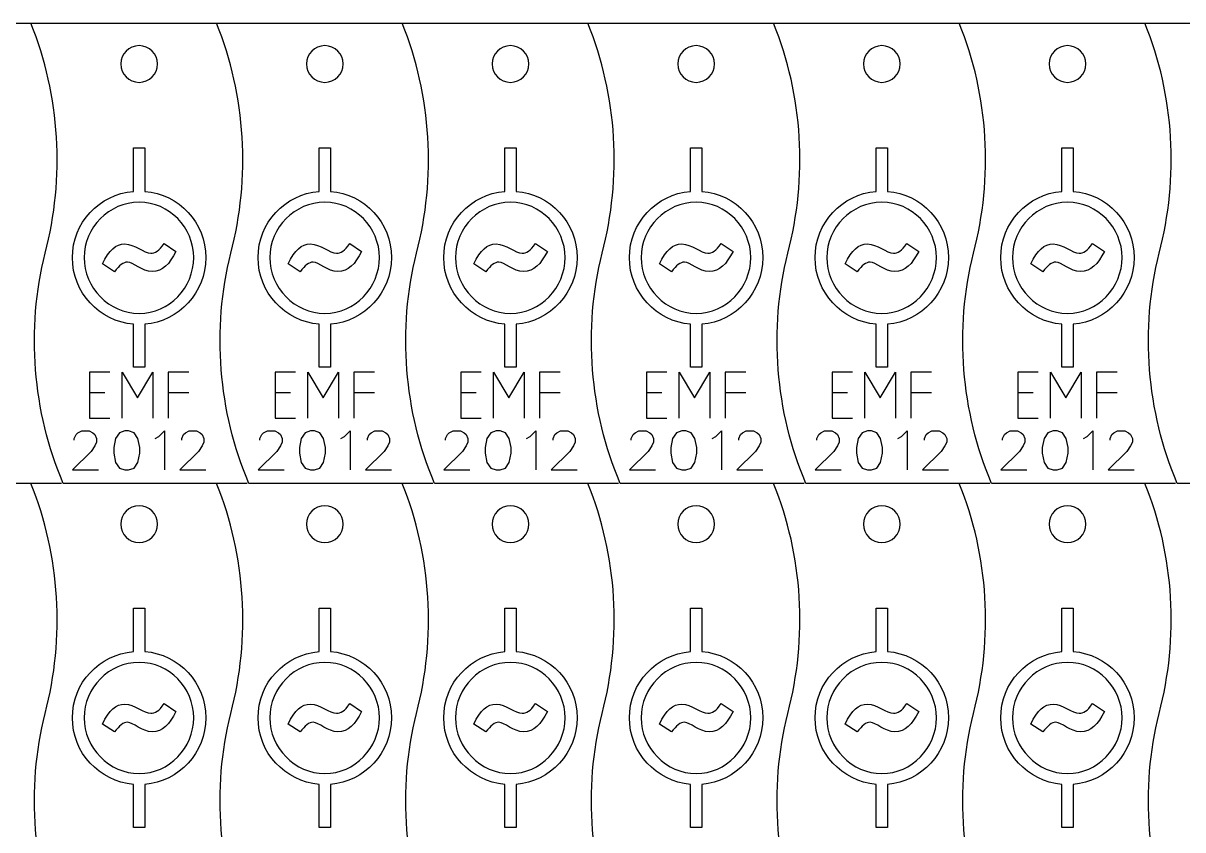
# Model space of a CAD drawing. Header units: millimetres. Extents: x 17 to 566, y -11 to 289.
# Drawn here: x 158 to 284, y 201 to 288.7 of the extents above; entities that cross this region are included whole.
import ezdxf

# ---------------------------------------------------------------- set-up
doc = ezdxf.new("R2010")
doc.units = ezdxf.units.MM
doc.layers.add('cut', color=7, linetype='CONTINUOUS')

msp = doc.modelspace()

# ---------------------------------------------------------------- linework, layer by layer
at = {"layer": 'cut', "color": 7}
for points in [[(17.677663, 288.660646), (562.077842, 288.660643)], [(172.605215, 284.226537), (172.605215, 284.226537), (172.605215, 284.226537)], [(192.774451, 284.226537), (192.774451, 284.226537), (192.774451, 284.226537)], [(212.943688, 284.226537), (212.943688, 284.226537), (212.943688, 284.226537)], [(233.112925, 284.226537), (233.112925, 284.226537), (233.112925, 284.226537)], [(253.282162, 284.226537), (253.282162, 284.226537), (253.282162, 284.226537)], [(273.451399, 284.226537), (273.451399, 284.226537), (273.451399, 284.226537)], [(162.192535, 238.660673), (142.192536, 238.660673)], [(182.361772, 238.660673), (162.361773, 238.660673)], [(202.531009, 238.660673), (182.53101, 238.660673)], [(222.700246, 238.660673), (202.700247, 238.660673)], [(242.869483, 238.660673), (222.869483, 238.660673)], [(263.03872, 238.660673), (243.03872, 238.660673)], [(283.207957, 238.660673), (263.207957, 238.660673)], [(303.377194, 238.660673), (283.377194, 238.660673)], [(172.605215, 234.226564), (172.605215, 234.226564), (172.605215, 234.226564)], [(192.774451, 234.226564), (192.774451, 234.226564), (192.774451, 234.226564)], [(212.943688, 234.226564), (212.943688, 234.226564), (212.943688, 234.226564)], [(233.112925, 234.226564), (233.112925, 234.226564), (233.112925, 234.226564)], [(253.282162, 234.226564), (253.282162, 234.226564), (253.282162, 234.226564)], [(273.451399, 234.226564), (273.451399, 234.226564), (273.451399, 234.226564)]]:
    msp.add_lwpolyline(points, dxfattribs=at)
at = {"layer": 'cut', "color": 5}
for points in [[(169.98385, 275.104248), (171.240244, 275.104248), (171.240244, 270.389091)], [(169.98385, 270.389091), (169.98385, 275.104248)], [(190.153087, 275.104248), (191.409481, 275.104248), (191.409481, 270.389091)], [(190.153087, 270.389091), (190.153087, 275.104248)], [(210.322324, 275.104248), (211.578718, 275.104248), (211.578718, 270.389091)], [(210.322324, 270.389091), (210.322324, 275.104248)], [(230.491561, 275.104248), (231.747955, 275.104248), (231.747955, 270.389091)], [(230.491561, 270.389091), (230.491561, 275.104248)], [(250.660797, 275.104248), (251.917192, 275.104248), (251.917192, 270.389091)], [(250.660797, 270.389091), (250.660797, 275.104248)], [(270.830034, 275.104248), (272.086428, 275.104248), (272.086428, 270.389091)], [(270.830034, 270.389091), (270.830034, 275.104248)], [(173.322491, 264.724383), (174.616917, 263.861348)], [(193.491728, 264.724383), (194.786154, 263.861348)], [(213.660965, 264.724383), (214.955391, 263.861348)], [(233.830201, 264.724383), (235.124628, 263.861348)], [(253.999438, 264.724383), (255.293865, 263.861348)], [(274.168675, 264.724383), (275.463102, 263.861348)], [(164.637627, 263.186128), (164.637627, 263.186128)], [(167.939096, 261.647963), (166.625922, 262.510773)], [(184.806864, 263.186128), (184.806864, 263.186128)], [(188.108333, 261.647963), (186.795159, 262.510773)], [(204.976101, 263.186128), (204.976101, 263.186128)], [(208.27757, 261.647963), (206.964396, 262.510773)], [(225.145338, 263.186128), (225.145338, 263.186128)], [(228.446807, 261.647963), (227.133633, 262.510773)], [(245.314574, 263.186128), (245.314574, 263.186128)], [(248.616044, 261.647963), (247.302869, 262.510773)], [(265.483811, 263.186128), (265.483811, 263.186128)], [(268.785281, 261.647963), (267.472106, 262.510773)], [(171.240244, 255.945319), (171.240244, 251.280451), (169.98385, 251.280451), (169.98385, 255.945319)], [(191.409481, 255.945319), (191.409481, 251.280451), (190.153087, 251.280451), (190.153087, 255.945319)], [(211.578718, 255.945319), (211.578718, 251.280451), (210.322324, 251.280451), (210.322324, 255.945319)], [(231.747955, 255.945319), (231.747955, 251.280451), (230.491561, 251.280451), (230.491561, 255.945319)], [(251.917192, 255.945319), (251.917192, 251.280451), (250.660797, 251.280451), (250.660797, 255.945319)], [(272.086428, 255.945319), (272.086428, 251.280451), (270.830034, 251.280451), (270.830034, 255.945319)], [(165.219648, 250.747954), (165.219648, 245.747953)], [(167.441869, 250.747954), (165.219648, 250.747954)], [(168.782224, 250.747954), (170.448887, 247.970176)], [(168.782224, 245.747953), (168.782224, 250.747954)], [(170.448887, 247.970176), (172.115553, 250.747954)], [(172.115553, 250.747954), (172.115553, 245.747953)], [(173.78222, 250.747954), (173.78222, 245.747953)], [(176.004443, 250.747954), (173.78222, 250.747954)], [(185.388885, 250.747954), (185.388885, 245.747953)], [(187.611106, 250.747954), (185.388885, 250.747954)], [(188.951461, 250.747954), (190.618124, 247.970176)], [(188.951461, 245.747953), (188.951461, 250.747954)], [(190.618124, 247.970176), (192.28479, 250.747954)], [(192.28479, 250.747954), (192.28479, 245.747953)], [(193.951456, 250.747954), (193.951456, 245.747953)], [(196.17368, 250.747954), (193.951456, 250.747954)], [(205.558122, 250.747954), (205.558122, 245.747953)], [(207.780342, 250.747954), (205.558122, 250.747954)], [(209.120698, 250.747954), (210.787361, 247.970176)], [(209.120698, 245.747953), (209.120698, 250.747954)], [(210.787361, 247.970176), (212.454027, 250.747954)], [(212.454027, 250.747954), (212.454027, 245.747953)], [(214.120693, 250.747954), (214.120693, 245.747953)], [(216.342917, 250.747954), (214.120693, 250.747954)], [(225.727359, 250.747954), (225.727359, 245.747953)], [(227.949579, 250.747954), (225.727359, 250.747954)], [(229.289935, 250.747954), (230.956598, 247.970176)], [(229.289935, 245.747953), (229.289935, 250.747954)], [(230.956598, 247.970176), (232.623264, 250.747954)], [(232.623264, 250.747954), (232.623264, 245.747953)], [(234.28993, 250.747954), (234.28993, 245.747953)], [(236.512154, 250.747954), (234.28993, 250.747954)], [(245.896596, 250.747954), (245.896596, 245.747953)], [(248.118816, 250.747954), (245.896596, 250.747954)], [(249.459171, 250.747954), (251.125835, 247.970176)], [(249.459171, 245.747953), (249.459171, 250.747954)], [(251.125835, 247.970176), (252.792501, 250.747954)], [(252.792501, 250.747954), (252.792501, 245.747953)], [(254.459167, 250.747954), (254.459167, 245.747953)], [(256.681391, 250.747954), (254.459167, 250.747954)], [(266.065833, 250.747954), (266.065833, 245.747953)], [(268.288053, 250.747954), (266.065833, 250.747954)], [(269.628408, 250.747954), (271.295072, 247.970176)], [(269.628408, 245.747953), (269.628408, 250.747954)], [(271.295072, 247.970176), (272.961738, 250.747954)], [(272.961738, 250.747954), (272.961738, 245.747953)], [(274.628404, 250.747954), (274.628404, 245.747953)], [(276.850627, 250.747954), (274.628404, 250.747954)], [(165.219648, 248.525731), (166.886311, 248.525731)], [(173.78222, 248.525731), (176.004443, 248.525731)], [(185.388885, 248.525731), (187.055548, 248.525731)], [(193.951456, 248.525731), (196.17368, 248.525731)], [(205.558122, 248.525731), (207.224785, 248.525731)], [(214.120693, 248.525731), (216.342917, 248.525731)], [(225.727359, 248.525731), (227.394022, 248.525731)], [(234.28993, 248.525731), (236.512154, 248.525731)], [(245.896596, 248.525731), (247.563259, 248.525731)], [(254.459167, 248.525731), (256.681391, 248.525731)], [(266.065833, 248.525731), (267.732496, 248.525731)], [(274.628404, 248.525731), (276.850627, 248.525731)], [(165.219648, 245.747953), (167.441869, 245.747953)], [(185.388885, 245.747953), (187.611106, 245.747953)], [(205.558122, 245.747953), (207.780342, 245.747953)], [(225.727359, 245.747953), (227.949579, 245.747953)], [(245.896596, 245.747953), (248.118816, 245.747953)], [(266.065833, 245.747953), (268.288053, 245.747953)], [(163.566591, 243.548936), (163.768611, 243.952977)], [(163.566591, 243.346916), (163.566591, 243.548936)], [(163.768611, 243.952977), (163.970631, 244.154997)], [(163.970631, 244.154997), (164.374672, 244.357018)], [(164.374672, 244.357018), (165.182753, 244.357018)], [(165.182753, 244.357018), (165.586794, 244.154997)], [(165.586794, 244.154997), (165.788814, 243.952977)], [(165.788814, 243.952977), (165.990834, 243.548936)], [(165.990834, 243.144896), (165.788814, 242.740855)], [(165.990834, 243.548936), (165.990834, 243.144896)], [(168.061541, 243.548936), (167.859521, 242.538835)], [(168.465582, 244.154997), (168.061541, 243.548936)], [(169.071643, 244.357018), (168.465582, 244.154997)], [(169.475683, 244.357018), (169.071643, 244.357018)], [(170.081742, 244.154997), (169.475683, 244.357018)], [(170.485782, 243.548936), (170.081742, 244.154997)], [(170.687802, 242.538835), (170.485782, 243.548936)], [(172.354469, 243.548936), (172.758509, 243.750957)], [(172.758509, 243.750957), (173.36457, 244.357018)], [(173.36457, 244.357018), (173.36457, 240.114569)], [(175.233257, 243.548936), (175.435277, 243.952977)], [(175.233257, 243.346916), (175.233257, 243.548936)], [(175.435277, 243.952977), (175.637297, 244.154997)], [(175.637297, 244.154997), (176.041338, 244.357018)], [(176.041338, 244.357018), (176.849419, 244.357018)], [(176.849419, 244.357018), (177.25346, 244.154997)], [(177.25346, 244.154997), (177.45548, 243.952977)], [(177.45548, 243.952977), (177.6575, 243.548936)], [(177.6575, 243.144896), (177.45548, 242.740855)], [(177.6575, 243.548936), (177.6575, 243.144896)], [(183.735828, 243.548936), (183.937848, 243.952977)], [(183.735828, 243.346916), (183.735828, 243.548936)], [(183.937848, 243.952977), (184.139868, 244.154997)], [(184.139868, 244.154997), (184.543909, 244.357018)], [(184.543909, 244.357018), (185.35199, 244.357018)], [(185.35199, 244.357018), (185.756031, 244.154997)], [(185.756031, 244.154997), (185.958051, 243.952977)], [(185.958051, 243.952977), (186.160071, 243.548936)], [(186.160071, 243.144896), (185.958051, 242.740855)], [(186.160071, 243.548936), (186.160071, 243.144896)], [(188.230778, 243.548936), (188.028758, 242.538835)], [(188.634819, 244.154997), (188.230778, 243.548936)], [(189.24088, 244.357018), (188.634819, 244.154997)], [(189.64492, 244.357018), (189.24088, 244.357018)], [(190.250978, 244.154997), (189.64492, 244.357018)], [(190.655019, 243.548936), (190.250978, 244.154997)], [(190.857039, 242.538835), (190.655019, 243.548936)], [(192.523705, 243.548936), (192.927746, 243.750957)], [(192.927746, 243.750957), (193.533807, 244.357018)], [(193.533807, 244.357018), (193.533807, 240.114569)], [(195.402494, 243.548936), (195.604514, 243.952977)], [(195.402494, 243.346916), (195.402494, 243.548936)], [(195.604514, 243.952977), (195.806534, 244.154997)], [(195.806534, 244.154997), (196.210575, 244.357018)], [(196.210575, 244.357018), (197.018656, 244.357018)], [(197.018656, 244.357018), (197.422697, 244.154997)], [(197.422697, 244.154997), (197.624717, 243.952977)], [(197.624717, 243.952977), (197.826737, 243.548936)], [(197.826737, 243.144896), (197.624717, 242.740855)], [(197.826737, 243.548936), (197.826737, 243.144896)], [(203.905064, 243.548936), (204.107085, 243.952977)], [(203.905064, 243.346916), (203.905064, 243.548936)], [(204.107085, 243.952977), (204.309105, 244.154997)], [(204.309105, 244.154997), (204.713146, 244.357018)], [(204.713146, 244.357018), (205.521227, 244.357018)], [(205.521227, 244.357018), (205.925268, 244.154997)], [(205.925268, 244.154997), (206.127288, 243.952977)], [(206.127288, 243.952977), (206.329308, 243.548936)], [(206.329308, 243.144896), (206.127288, 242.740855)], [(206.329308, 243.548936), (206.329308, 243.144896)], [(208.400015, 243.548936), (208.197995, 242.538835)], [(208.804056, 244.154997), (208.400015, 243.548936)], [(209.410117, 244.357018), (208.804056, 244.154997)], [(209.814157, 244.357018), (209.410117, 244.357018)], [(210.420215, 244.154997), (209.814157, 244.357018)], [(210.824256, 243.548936), (210.420215, 244.154997)], [(211.026276, 242.538835), (210.824256, 243.548936)], [(212.692942, 243.548936), (213.096983, 243.750957)], [(213.096983, 243.750957), (213.703044, 244.357018)], [(213.703044, 244.357018), (213.703044, 240.114569)], [(215.57173, 243.548936), (215.773751, 243.952977)], [(215.57173, 243.346916), (215.57173, 243.548936)], [(215.773751, 243.952977), (215.975771, 244.154997)], [(215.975771, 244.154997), (216.379812, 244.357018)], [(216.379812, 244.357018), (217.187893, 244.357018)], [(217.187893, 244.357018), (217.591934, 244.154997)], [(217.591934, 244.154997), (217.793954, 243.952977)], [(217.793954, 243.952977), (217.995974, 243.548936)], [(217.995974, 243.144896), (217.793954, 242.740855)], [(217.995974, 243.548936), (217.995974, 243.144896)], [(224.074301, 243.548936), (224.276322, 243.952977)], [(224.074301, 243.346916), (224.074301, 243.548936)], [(224.276322, 243.952977), (224.478342, 244.154997)], [(224.478342, 244.154997), (224.882383, 244.357018)], [(224.882383, 244.357018), (225.690464, 244.357018)], [(225.690464, 244.357018), (226.094504, 244.154997)], [(226.094504, 244.154997), (226.296525, 243.952977)], [(226.296525, 243.952977), (226.498545, 243.548936)], [(226.498545, 243.144896), (226.296525, 242.740855)], [(226.498545, 243.548936), (226.498545, 243.144896)], [(228.569252, 243.548936), (228.367232, 242.538835)], [(228.973293, 244.154997), (228.569252, 243.548936)], [(229.579353, 244.357018), (228.973293, 244.154997)], [(229.983394, 244.357018), (229.579353, 244.357018)], [(230.589452, 244.154997), (229.983394, 244.357018)], [(230.993493, 243.548936), (230.589452, 244.154997)], [(231.195513, 242.538835), (230.993493, 243.548936)], [(232.862179, 243.548936), (233.26622, 243.750957)], [(233.26622, 243.750957), (233.872281, 244.357018)], [(233.872281, 244.357018), (233.872281, 240.114569)], [(235.740967, 243.548936), (235.942988, 243.952977)], [(235.740967, 243.346916), (235.740967, 243.548936)], [(235.942988, 243.952977), (236.145008, 244.154997)], [(236.145008, 244.154997), (236.549049, 244.357018)], [(236.549049, 244.357018), (237.35713, 244.357018)], [(237.35713, 244.357018), (237.76117, 244.154997)], [(237.76117, 244.154997), (237.963191, 243.952977)], [(237.963191, 243.952977), (238.165211, 243.548936)], [(238.165211, 243.144896), (237.963191, 242.740855)], [(238.165211, 243.548936), (238.165211, 243.144896)], [(244.243538, 243.548936), (244.445559, 243.952977)], [(244.243538, 243.346916), (244.243538, 243.548936)], [(244.445559, 243.952977), (244.647579, 244.154997)], [(244.647579, 244.154997), (245.05162, 244.357018)], [(245.05162, 244.357018), (245.859701, 244.357018)], [(245.859701, 244.357018), (246.263741, 244.154997)], [(246.263741, 244.154997), (246.465762, 243.952977)], [(246.465762, 243.952977), (246.667782, 243.548936)], [(246.667782, 243.144896), (246.465762, 242.740855)], [(246.667782, 243.548936), (246.667782, 243.144896)], [(248.738489, 243.548936), (248.536468, 242.538835)], [(249.142529, 244.154997), (248.738489, 243.548936)], [(249.74859, 244.357018), (249.142529, 244.154997)], [(250.152631, 244.357018), (249.74859, 244.357018)], [(250.758689, 244.154997), (250.152631, 244.357018)], [(251.16273, 243.548936), (250.758689, 244.154997)], [(251.36475, 242.538835), (251.16273, 243.548936)], [(253.031416, 243.548936), (253.435457, 243.750957)], [(253.435457, 243.750957), (254.041518, 244.357018)], [(254.041518, 244.357018), (254.041518, 240.114569)], [(255.910204, 243.548936), (256.112224, 243.952977)], [(255.910204, 243.346916), (255.910204, 243.548936)], [(256.112224, 243.952977), (256.314245, 244.154997)], [(256.314245, 244.154997), (256.718285, 244.357018)], [(256.718285, 244.357018), (257.526367, 244.357018)], [(257.526367, 244.357018), (257.930407, 244.154997)], [(257.930407, 244.154997), (258.132428, 243.952977)], [(258.132428, 243.952977), (258.334448, 243.548936)], [(258.334448, 243.144896), (258.132428, 242.740855)], [(258.334448, 243.548936), (258.334448, 243.144896)], [(264.412775, 243.548936), (264.614795, 243.952977)], [(264.412775, 243.346916), (264.412775, 243.548936)], [(264.614795, 243.952977), (264.816816, 244.154997)], [(264.816816, 244.154997), (265.220856, 244.357018)], [(265.220856, 244.357018), (266.028938, 244.357018)], [(266.028938, 244.357018), (266.432978, 244.154997)], [(266.432978, 244.154997), (266.634999, 243.952977)], [(266.634999, 243.952977), (266.837019, 243.548936)], [(266.837019, 243.144896), (266.634999, 242.740855)], [(266.837019, 243.548936), (266.837019, 243.144896)], [(268.907726, 243.548936), (268.705705, 242.538835)], [(269.311766, 244.154997), (268.907726, 243.548936)], [(269.917827, 244.357018), (269.311766, 244.154997)], [(270.321868, 244.357018), (269.917827, 244.357018)], [(270.927926, 244.154997), (270.321868, 244.357018)], [(271.331967, 243.548936), (270.927926, 244.154997)], [(271.533987, 242.538835), (271.331967, 243.548936)], [(273.200653, 243.548936), (273.604694, 243.750957)], [(273.604694, 243.750957), (274.210755, 244.357018)], [(274.210755, 244.357018), (274.210755, 240.114569)], [(276.079441, 243.548936), (276.281461, 243.952977)], [(276.079441, 243.346916), (276.079441, 243.548936)], [(276.281461, 243.952977), (276.483482, 244.154997)], [(276.483482, 244.154997), (276.887522, 244.357018)], [(276.887522, 244.357018), (277.695604, 244.357018)], [(277.695604, 244.357018), (278.099644, 244.154997)], [(278.099644, 244.154997), (278.301664, 243.952977)], [(278.301664, 243.952977), (278.503685, 243.548936)], [(278.503685, 243.144896), (278.301664, 242.740855)], [(278.503685, 243.548936), (278.503685, 243.144896)], [(165.384774, 242.134794), (163.36457, 240.114569)], [(165.788814, 242.740855), (165.384774, 242.134794)], [(167.859521, 242.538835), (167.859521, 241.932774)], [(167.859521, 241.932774), (168.061541, 240.922655)], [(170.485782, 240.922655), (170.687802, 241.932774)], [(170.687802, 241.932774), (170.687802, 242.538835)], [(177.051439, 242.134794), (175.031239, 240.114569)], [(177.45548, 242.740855), (177.051439, 242.134794)], [(185.55401, 242.134794), (183.533807, 240.114569)], [(185.958051, 242.740855), (185.55401, 242.134794)], [(188.028758, 242.538835), (188.028758, 241.932774)], [(188.028758, 241.932774), (188.230778, 240.922655)], [(190.655019, 240.922655), (190.857039, 241.932774)], [(190.857039, 241.932774), (190.857039, 242.538835)], [(197.220676, 242.134794), (195.200476, 240.114569)], [(197.624717, 242.740855), (197.220676, 242.134794)], [(205.723247, 242.134794), (203.703044, 240.114569)], [(206.127288, 242.740855), (205.723247, 242.134794)], [(208.197995, 242.538835), (208.197995, 241.932774)], [(208.197995, 241.932774), (208.400015, 240.922655)], [(210.824256, 240.922655), (211.026276, 241.932774)], [(211.026276, 241.932774), (211.026276, 242.538835)], [(217.389913, 242.134794), (215.369713, 240.114569)], [(217.793954, 242.740855), (217.389913, 242.134794)], [(225.892484, 242.134794), (223.872281, 240.114569)], [(226.296525, 242.740855), (225.892484, 242.134794)], [(228.367232, 242.538835), (228.367232, 241.932774)], [(228.367232, 241.932774), (228.569252, 240.922655)], [(230.993493, 240.922655), (231.195513, 241.932774)], [(231.195513, 241.932774), (231.195513, 242.538835)], [(237.55915, 242.134794), (235.53895, 240.114569)], [(237.963191, 242.740855), (237.55915, 242.134794)], [(246.061721, 242.134794), (244.041518, 240.114569)], [(246.465762, 242.740855), (246.061721, 242.134794)], [(248.536468, 242.538835), (248.536468, 241.932774)], [(248.536468, 241.932774), (248.738489, 240.922655)], [(251.16273, 240.922655), (251.36475, 241.932774)], [(251.36475, 241.932774), (251.36475, 242.538835)], [(257.728387, 242.134794), (255.708187, 240.114569)], [(258.132428, 242.740855), (257.728387, 242.134794)], [(266.230958, 242.134794), (264.210755, 240.114569)], [(266.634999, 242.740855), (266.230958, 242.134794)], [(268.705705, 242.538835), (268.705705, 241.932774)], [(268.705705, 241.932774), (268.907726, 240.922655)], [(271.331967, 240.922655), (271.533987, 241.932774)], [(271.533987, 241.932774), (271.533987, 242.538835)], [(277.897624, 242.134794), (275.877424, 240.114569)], [(278.301664, 242.740855), (277.897624, 242.134794)], [(168.061541, 240.922655), (168.465582, 240.316611)], [(170.081742, 240.316611), (170.485782, 240.922655)], [(188.230778, 240.922655), (188.634819, 240.316611)], [(190.250978, 240.316611), (190.655019, 240.922655)], [(208.400015, 240.922655), (208.804056, 240.316611)], [(210.420215, 240.316611), (210.824256, 240.922655)], [(228.569252, 240.922655), (228.973293, 240.316611)], [(230.589452, 240.316611), (230.993493, 240.922655)], [(248.738489, 240.922655), (249.142529, 240.316611)], [(250.758689, 240.316611), (251.16273, 240.922655)], [(268.907726, 240.922655), (269.311766, 240.316611)], [(270.927926, 240.316611), (271.331967, 240.922655)], [(163.36457, 240.114569), (166.192855, 240.114569)], [(168.465582, 240.316611), (169.071643, 240.114569)], [(169.071643, 240.114569), (169.475683, 240.114569)], [(169.475683, 240.114569), (170.081742, 240.316611)], [(175.031239, 240.114569), (177.859521, 240.114569)], [(183.533807, 240.114569), (186.362092, 240.114569)], [(188.634819, 240.316611), (189.24088, 240.114569)], [(189.24088, 240.114569), (189.64492, 240.114569)], [(189.64492, 240.114569), (190.250978, 240.316611)], [(195.200476, 240.114569), (198.028758, 240.114569)], [(203.703044, 240.114569), (206.531329, 240.114569)], [(208.804056, 240.316611), (209.410117, 240.114569)], [(209.410117, 240.114569), (209.814157, 240.114569)], [(209.814157, 240.114569), (210.420215, 240.316611)], [(215.369713, 240.114569), (218.197994, 240.114569)], [(223.872281, 240.114569), (226.700565, 240.114569)], [(228.973293, 240.316611), (229.579353, 240.114569)], [(229.579353, 240.114569), (229.983394, 240.114569)], [(229.983394, 240.114569), (230.589452, 240.316611)], [(235.53895, 240.114569), (238.367231, 240.114569)], [(244.041518, 240.114569), (246.869802, 240.114569)], [(249.142529, 240.316611), (249.74859, 240.114569)], [(249.74859, 240.114569), (250.152631, 240.114569)], [(250.152631, 240.114569), (250.758689, 240.316611)], [(255.708187, 240.114569), (258.536468, 240.114569)], [(264.210755, 240.114569), (267.039039, 240.114569)], [(269.311766, 240.316611), (269.917827, 240.114569)], [(269.917827, 240.114569), (270.321868, 240.114569)], [(270.321868, 240.114569), (270.927926, 240.316611)], [(275.877424, 240.114569), (278.705705, 240.114569)], [(169.98385, 225.104275), (171.240244, 225.104275), (171.240244, 220.389118)], [(169.98385, 220.389118), (169.98385, 225.104275)], [(190.153087, 225.104275), (191.409481, 225.104275), (191.409481, 220.389118)], [(190.153087, 220.389118), (190.153087, 225.104275)], [(210.322324, 225.104275), (211.578718, 225.104275), (211.578718, 220.389118)], [(210.322324, 220.389118), (210.322324, 225.104275)], [(230.491561, 225.104275), (231.747955, 225.104275), (231.747955, 220.389118)], [(230.491561, 220.389118), (230.491561, 225.104275)], [(250.660797, 225.104275), (251.917192, 225.104275), (251.917192, 220.389118)], [(250.660797, 220.389118), (250.660797, 225.104275)], [(270.830034, 225.104275), (272.086428, 225.104275), (272.086428, 220.389118)], [(270.830034, 220.389118), (270.830034, 225.104275)], [(173.322491, 214.72441), (174.616917, 213.861374)], [(193.491728, 214.72441), (194.786154, 213.861374)], [(213.660965, 214.72441), (214.955391, 213.861374)], [(233.830201, 214.72441), (235.124628, 213.861374)], [(253.999438, 214.72441), (255.293865, 213.861374)], [(274.168675, 214.72441), (275.463102, 213.861374)], [(164.637627, 213.186155), (164.637627, 213.186155)], [(184.806864, 213.186155), (184.806864, 213.186155)], [(204.976101, 213.186155), (204.976101, 213.186155)], [(225.145338, 213.186155), (225.145338, 213.186155)], [(245.314574, 213.186155), (245.314574, 213.186155)], [(265.483811, 213.186155), (265.483811, 213.186155)], [(167.939096, 211.64799), (166.625922, 212.5108)], [(188.108333, 211.64799), (186.795159, 212.5108)], [(208.27757, 211.64799), (206.964396, 212.5108)], [(228.446807, 211.64799), (227.133633, 212.5108)], [(248.616044, 211.64799), (247.302869, 212.5108)], [(268.785281, 211.64799), (267.472106, 212.5108)], [(171.240244, 205.945346), (171.240244, 201.280478), (169.98385, 201.280478), (169.98385, 205.945346)], [(191.409481, 205.945346), (191.409481, 201.280478), (190.153087, 201.280478), (190.153087, 205.945346)], [(211.578718, 205.945346), (211.578718, 201.280478), (210.322324, 201.280478), (210.322324, 205.945346)], [(231.747955, 205.945346), (231.747955, 201.280478), (230.491561, 201.280478), (230.491561, 205.945346)], [(251.917192, 205.945346), (251.917192, 201.280478), (250.660797, 201.280478), (250.660797, 205.945346)], [(272.086428, 205.945346), (272.086428, 201.280478), (270.830034, 201.280478), (270.830034, 205.945346)]]:
    msp.add_lwpolyline(points, dxfattribs=at)
at = {"layer": 'cut', "color": 7}
for points in [[(160.390242, 263.660648), (162.57971, 271.868342), (162.035363, 280.780812), (158.862322, 288.660646)], [(180.559479, 263.660648), (182.748947, 271.868342), (182.2046, 280.780812), (179.031559, 288.660646)], [(200.728715, 263.660648), (202.918184, 271.868342), (202.373837, 280.780812), (199.200795, 288.660646)], [(220.897952, 263.660648), (223.087421, 271.868342), (222.543074, 280.780812), (219.370032, 288.660646)], [(241.067189, 263.660648), (243.256658, 271.868342), (242.712311, 280.780812), (239.539269, 288.660646)], [(261.236426, 263.660648), (263.425895, 271.868342), (262.881547, 280.780812), (259.708506, 288.660646)], [(281.405663, 263.660648), (283.595132, 271.868342), (283.050784, 280.780812), (279.877743, 288.660646)], [(170.612046, 286.219706), (169.511249, 286.219706), (168.618876, 285.327331), (168.618876, 284.226537)], [(172.605215, 284.226537), (172.605215, 285.327331), (171.712842, 286.219706), (170.612046, 286.219706)], [(190.781282, 286.219706), (189.680486, 286.219706), (188.788113, 285.327331), (188.788113, 284.226537)], [(192.774451, 284.226537), (192.774451, 285.327331), (191.882079, 286.219706), (190.781282, 286.219706)], [(210.950519, 286.219706), (209.849723, 286.219706), (208.95735, 285.327331), (208.95735, 284.226537)], [(212.943688, 284.226537), (212.943688, 285.327331), (212.051316, 286.219706), (210.950519, 286.219706)], [(231.119756, 286.219706), (230.01896, 286.219706), (229.126587, 285.327331), (229.126587, 284.226537)], [(233.112925, 284.226537), (233.112925, 285.327331), (232.220553, 286.219706), (231.119756, 286.219706)], [(251.288993, 286.219706), (250.188197, 286.219706), (249.295824, 285.327331), (249.295824, 284.226537)], [(253.282162, 284.226537), (253.282162, 285.327331), (252.38979, 286.219706), (251.288993, 286.219706)], [(271.45823, 286.219706), (270.357433, 286.219706), (269.465061, 285.327331), (269.465061, 284.226537)], [(273.451399, 284.226537), (273.451399, 285.327331), (272.559026, 286.219706), (271.45823, 286.219706)], [(168.618876, 284.226537), (168.618876, 283.125735), (169.511249, 282.233368), (170.612046, 282.233368)], [(170.612046, 282.233368), (171.712842, 282.233368), (172.605215, 283.125735), (172.605215, 284.226537)], [(188.788113, 284.226537), (188.788113, 283.125735), (189.680486, 282.233368), (190.781282, 282.233368)], [(190.781282, 282.233368), (191.882079, 282.233368), (192.774451, 283.125735), (192.774451, 284.226537)], [(208.95735, 284.226537), (208.95735, 283.125735), (209.849723, 282.233368), (210.950519, 282.233368)], [(210.950519, 282.233368), (212.051316, 282.233368), (212.943688, 283.125735), (212.943688, 284.226537)], [(229.126587, 284.226537), (229.126587, 283.125735), (230.01896, 282.233368), (231.119756, 282.233368)], [(231.119756, 282.233368), (232.220553, 282.233368), (233.112925, 283.125735), (233.112925, 284.226537)], [(249.295824, 284.226537), (249.295824, 283.125735), (250.188197, 282.233368), (251.288993, 282.233368)], [(251.288993, 282.233368), (252.38979, 282.233368), (253.282162, 283.125735), (253.282162, 284.226537)], [(269.465061, 284.226537), (269.465061, 283.125735), (270.357433, 282.233368), (271.45823, 282.233368)], [(271.45823, 282.233368), (272.559026, 282.233368), (273.451399, 283.125735), (273.451399, 284.226537)], [(162.361773, 238.660673), (159.046178, 246.492946), (158.343329, 255.405428), (160.390242, 263.660648)], [(182.53101, 238.660673), (179.215415, 246.492946), (178.512566, 255.405428), (180.559479, 263.660648)], [(202.700247, 238.660673), (199.384652, 246.492946), (198.681803, 255.405428), (200.728715, 263.660648)], [(222.869483, 238.660673), (219.553889, 246.492946), (218.85104, 255.405428), (220.897952, 263.660648)], [(243.03872, 238.660673), (239.723126, 246.492946), (239.020277, 255.405428), (241.067189, 263.660648)], [(263.207957, 238.660673), (259.892363, 246.492946), (259.189514, 255.405428), (261.236426, 263.660648)], [(283.377194, 238.660673), (280.061599, 246.492946), (279.35875, 255.405428), (281.405663, 263.660648)], [(160.390242, 213.660675), (162.57971, 221.868369), (162.035363, 230.780839), (158.862322, 238.660673)], [(180.559479, 213.660675), (182.748947, 221.868369), (182.2046, 230.780839), (179.031559, 238.660673)], [(200.728715, 213.660675), (202.918184, 221.868369), (202.373837, 230.780839), (199.200795, 238.660673)], [(220.897952, 213.660675), (223.087421, 221.868369), (222.543074, 230.780839), (219.370032, 238.660673)], [(241.067189, 213.660675), (243.256658, 221.868369), (242.712311, 230.780839), (239.539269, 238.660673)], [(261.236426, 213.660675), (263.425895, 221.868369), (262.881547, 230.780839), (259.708506, 238.660673)], [(281.405663, 213.660675), (283.595132, 221.868369), (283.050784, 230.780839), (279.877743, 238.660673)], [(170.612046, 236.219733), (169.511249, 236.219733), (168.618876, 235.327357), (168.618876, 234.226564)], [(172.605215, 234.226564), (172.605215, 235.327357), (171.712842, 236.219733), (170.612046, 236.219733)], [(190.781282, 236.219733), (189.680486, 236.219733), (188.788113, 235.327357), (188.788113, 234.226564)], [(192.774451, 234.226564), (192.774451, 235.327357), (191.882079, 236.219733), (190.781282, 236.219733)], [(210.950519, 236.219733), (209.849723, 236.219733), (208.95735, 235.327357), (208.95735, 234.226564)], [(212.943688, 234.226564), (212.943688, 235.327357), (212.051316, 236.219733), (210.950519, 236.219733)], [(231.119756, 236.219733), (230.01896, 236.219733), (229.126587, 235.327357), (229.126587, 234.226564)], [(233.112925, 234.226564), (233.112925, 235.327357), (232.220553, 236.219733), (231.119756, 236.219733)], [(251.288993, 236.219733), (250.188197, 236.219733), (249.295824, 235.327357), (249.295824, 234.226564)], [(253.282162, 234.226564), (253.282162, 235.327357), (252.38979, 236.219733), (251.288993, 236.219733)], [(271.45823, 236.219733), (270.357433, 236.219733), (269.465061, 235.327357), (269.465061, 234.226564)], [(273.451399, 234.226564), (273.451399, 235.327357), (272.559026, 236.219733), (271.45823, 236.219733)], [(168.618876, 234.226564), (168.618876, 233.125761), (169.511249, 232.233395), (170.612046, 232.233395)], [(170.612046, 232.233395), (171.712842, 232.233395), (172.605215, 233.125761), (172.605215, 234.226564)], [(188.788113, 234.226564), (188.788113, 233.125761), (189.680486, 232.233395), (190.781282, 232.233395)], [(190.781282, 232.233395), (191.882079, 232.233395), (192.774451, 233.125761), (192.774451, 234.226564)], [(208.95735, 234.226564), (208.95735, 233.125761), (209.849723, 232.233395), (210.950519, 232.233395)], [(210.950519, 232.233395), (212.051316, 232.233395), (212.943688, 233.125761), (212.943688, 234.226564)], [(229.126587, 234.226564), (229.126587, 233.125761), (230.01896, 232.233395), (231.119756, 232.233395)], [(231.119756, 232.233395), (232.220553, 232.233395), (233.112925, 233.125761), (233.112925, 234.226564)], [(249.295824, 234.226564), (249.295824, 233.125761), (250.188197, 232.233395), (251.288993, 232.233395)], [(251.288993, 232.233395), (252.38979, 232.233395), (253.282162, 233.125761), (253.282162, 234.226564)], [(269.465061, 234.226564), (269.465061, 233.125761), (270.357433, 232.233395), (271.45823, 232.233395)], [(271.45823, 232.233395), (272.559026, 232.233395), (273.451399, 233.125761), (273.451399, 234.226564)], [(162.361773, 188.660699), (159.046178, 196.492973), (158.343329, 205.405454), (160.390242, 213.660675)], [(182.53101, 188.660699), (179.215415, 196.492973), (178.512566, 205.405454), (180.559479, 213.660675)], [(202.700247, 188.660699), (199.384652, 196.492973), (198.681803, 205.405454), (200.728715, 213.660675)], [(222.869483, 188.660699), (219.553889, 196.492973), (218.85104, 205.405454), (220.897952, 213.660675)], [(243.03872, 188.660699), (239.723126, 196.492973), (239.020277, 205.405454), (241.067189, 213.660675)], [(263.207957, 188.660699), (259.892363, 196.492973), (259.189514, 205.405454), (261.236426, 213.660675)], [(283.377194, 188.660699), (280.061599, 196.492973), (279.35875, 205.405454), (281.405663, 213.660675)]]:
    msp.add_open_spline(points, degree=3, dxfattribs=at)
at = {"layer": 'cut', "color": 5}
for points in [[(163.361946, 263.186128), (163.361946, 266.975246), (166.269506, 270.070378), (169.98385, 270.389091)], [(171.240244, 270.389091), (174.917199, 270.089004), (177.862145, 266.993986), (177.862145, 263.186128)], [(183.531183, 263.186128), (183.531183, 266.975246), (186.438743, 270.070378), (190.153087, 270.389091)], [(191.409481, 270.389091), (195.086436, 270.089004), (198.031382, 266.993986), (198.031382, 263.186128)], [(203.70042, 263.186128), (203.70042, 266.975246), (206.60798, 270.070378), (210.322324, 270.389091)], [(211.578718, 270.389091), (215.255673, 270.089004), (218.200619, 266.993986), (218.200619, 263.186128)], [(223.869656, 263.186128), (223.869656, 266.975246), (226.777217, 270.070378), (230.491561, 270.389091)], [(231.747955, 270.389091), (235.424909, 270.089004), (238.369856, 266.993986), (238.369856, 263.186128)], [(244.038893, 263.186128), (244.038893, 266.975246), (246.946454, 270.070378), (250.660797, 270.389091)], [(251.917192, 270.389091), (255.594146, 270.089004), (258.539093, 266.993986), (258.539093, 263.186128)], [(264.20813, 263.186128), (264.20813, 266.975246), (267.115691, 270.070378), (270.830034, 270.389091)], [(272.086428, 270.389091), (275.763383, 270.089004), (278.70833, 266.993986), (278.70833, 263.186128)], [(170.621582, 269.207452), (167.338858, 269.207452), (164.637627, 266.449887), (164.637627, 263.186128)], [(176.54929, 263.186128), (176.54929, 266.449887), (173.866593, 269.207452), (170.621582, 269.207452)], [(190.790819, 269.207452), (187.508094, 269.207452), (184.806864, 266.449887), (184.806864, 263.186128)], [(196.718527, 263.186128), (196.718527, 266.449887), (194.03583, 269.207452), (190.790819, 269.207452)], [(210.960056, 269.207452), (207.677331, 269.207452), (204.976101, 266.449887), (204.976101, 263.186128)], [(216.887764, 263.186128), (216.887764, 266.449887), (214.205066, 269.207452), (210.960056, 269.207452)], [(231.129292, 269.207452), (227.846568, 269.207452), (225.145338, 266.449887), (225.145338, 263.186128)], [(237.057001, 263.186128), (237.057001, 266.449887), (234.374303, 269.207452), (231.129292, 269.207452)], [(251.298529, 269.207452), (248.015805, 269.207452), (245.314574, 266.449887), (245.314574, 263.186128)], [(257.226237, 263.186128), (257.226237, 266.449887), (254.54354, 269.207452), (251.298529, 269.207452)], [(271.467766, 269.207452), (268.185042, 269.207452), (265.483811, 266.449887), (265.483811, 263.186128)], [(277.395474, 263.186128), (277.395474, 266.449887), (274.712777, 269.207452), (271.467766, 269.207452)], [(166.625922, 262.510773), (167.320112, 264.011433), (168.10793, 264.667908), (169.064689, 264.667908)], [(169.064689, 264.667908), (170.096225, 264.667908), (171.127866, 263.673752), (171.878298, 263.673752)], [(171.878298, 263.673752), (172.328343, 263.673752), (172.759963, 263.898852), (173.322491, 264.724383)], [(186.795159, 262.510773), (187.489349, 264.011433), (188.277167, 264.667908), (189.233926, 264.667908)], [(189.233926, 264.667908), (190.265462, 264.667908), (191.297103, 263.673752), (192.047535, 263.673752)], [(192.047535, 263.673752), (192.49758, 263.673752), (192.9292, 263.898852), (193.491728, 264.724383)], [(206.964396, 262.510773), (207.658586, 264.011433), (208.446404, 264.667908), (209.403163, 264.667908)], [(209.403163, 264.667908), (210.434699, 264.667908), (211.46634, 263.673752), (212.216771, 263.673752)], [(212.216771, 263.673752), (212.666817, 263.673752), (213.098436, 263.898852), (213.660965, 264.724383)], [(227.133633, 262.510773), (227.827823, 264.011433), (228.615641, 264.667908), (229.572399, 264.667908)], [(229.572399, 264.667908), (230.603936, 264.667908), (231.635577, 263.673752), (232.386008, 263.673752)], [(232.386008, 263.673752), (232.836054, 263.673752), (233.267673, 263.898852), (233.830201, 264.724383)], [(247.302869, 262.510773), (247.99706, 264.011433), (248.784878, 264.667908), (249.741636, 264.667908)], [(249.741636, 264.667908), (250.773173, 264.667908), (251.804813, 263.673752), (252.555245, 263.673752)], [(252.555245, 263.673752), (253.005291, 263.673752), (253.43691, 263.898852), (253.999438, 264.724383)], [(267.472106, 262.510773), (268.166297, 264.011433), (268.954115, 264.667908), (269.910873, 264.667908)], [(269.910873, 264.667908), (270.94241, 264.667908), (271.97405, 263.673752), (272.724482, 263.673752)], [(272.724482, 263.673752), (273.174528, 263.673752), (273.606147, 263.898852), (274.168675, 264.724383)], [(174.616917, 263.861348), (173.903981, 262.492034), (173.17262, 261.666731), (172.028386, 261.666731)], [(194.786154, 263.861348), (194.073218, 262.492034), (193.341856, 261.666731), (192.197623, 261.666731)], [(214.955391, 263.861348), (214.242455, 262.492034), (213.511093, 261.666731), (212.36686, 261.666731)], [(235.124628, 263.861348), (234.411692, 262.492034), (233.68033, 261.666731), (232.536097, 261.666731)], [(255.293865, 263.861348), (254.580929, 262.492034), (253.849567, 261.666731), (252.705334, 261.666731)], [(275.463102, 263.861348), (274.750166, 262.492034), (274.018804, 261.666731), (272.874571, 261.666731)], [(169.98385, 255.945319), (166.269506, 256.264261), (163.361946, 259.415642), (163.361946, 263.186128)], [(164.637627, 263.186128), (164.637627, 259.922149), (167.338858, 257.127294), (170.621582, 257.127294)], [(169.345901, 262.698592), (168.895748, 262.698592), (168.464346, 262.341832), (167.939096, 261.647963)], [(172.028386, 261.666731), (170.921539, 261.666731), (169.965102, 262.698592), (169.345901, 262.698592)], [(170.621582, 257.127294), (173.866593, 257.127294), (176.54929, 259.922149), (176.54929, 263.186128)], [(177.862145, 263.186128), (177.862145, 259.415642), (174.917199, 256.245519), (171.240244, 255.945319)], [(190.153087, 255.945319), (186.438743, 256.264261), (183.531183, 259.415642), (183.531183, 263.186128)], [(184.806864, 263.186128), (184.806864, 259.922149), (187.508094, 257.127294), (190.790819, 257.127294)], [(189.515138, 262.698592), (189.064985, 262.698592), (188.633583, 262.341832), (188.108333, 261.647963)], [(192.197623, 261.666731), (191.090776, 261.666731), (190.134339, 262.698592), (189.515138, 262.698592)], [(190.790819, 257.127294), (194.03583, 257.127294), (196.718527, 259.922149), (196.718527, 263.186128)], [(198.031382, 263.186128), (198.031382, 259.415642), (195.086436, 256.245519), (191.409481, 255.945319)], [(210.322324, 255.945319), (206.60798, 256.264261), (203.70042, 259.415642), (203.70042, 263.186128)], [(204.976101, 263.186128), (204.976101, 259.922149), (207.677331, 257.127294), (210.960056, 257.127294)], [(209.684374, 262.698592), (209.234222, 262.698592), (208.802819, 262.341832), (208.27757, 261.647963)], [(212.36686, 261.666731), (211.260013, 261.666731), (210.303576, 262.698592), (209.684374, 262.698592)], [(210.960056, 257.127294), (214.205066, 257.127294), (216.887764, 259.922149), (216.887764, 263.186128)], [(218.200619, 263.186128), (218.200619, 259.415642), (215.255673, 256.245519), (211.578718, 255.945319)], [(230.491561, 255.945319), (226.777217, 256.264261), (223.869656, 259.415642), (223.869656, 263.186128)], [(225.145338, 263.186128), (225.145338, 259.922149), (227.846568, 257.127294), (231.129292, 257.127294)], [(229.853611, 262.698592), (229.403458, 262.698592), (228.972056, 262.341832), (228.446807, 261.647963)], [(232.536097, 261.666731), (231.42925, 261.666731), (230.472813, 262.698592), (229.853611, 262.698592)], [(231.129292, 257.127294), (234.374303, 257.127294), (237.057001, 259.922149), (237.057001, 263.186128)], [(238.369856, 263.186128), (238.369856, 259.415642), (235.424909, 256.245519), (231.747955, 255.945319)], [(250.660797, 255.945319), (246.946454, 256.264261), (244.038893, 259.415642), (244.038893, 263.186128)], [(245.314574, 263.186128), (245.314574, 259.922149), (248.015805, 257.127294), (251.298529, 257.127294)], [(250.022848, 262.698592), (249.572695, 262.698592), (249.141293, 262.341832), (248.616044, 261.647963)], [(252.705334, 261.666731), (251.598486, 261.666731), (250.642049, 262.698592), (250.022848, 262.698592)], [(251.298529, 257.127294), (254.54354, 257.127294), (257.226237, 259.922149), (257.226237, 263.186128)], [(258.539093, 263.186128), (258.539093, 259.415642), (255.594146, 256.245519), (251.917192, 255.945319)], [(270.830034, 255.945319), (267.115691, 256.264261), (264.20813, 259.415642), (264.20813, 263.186128)], [(265.483811, 263.186128), (265.483811, 259.922149), (268.185042, 257.127294), (271.467766, 257.127294)], [(270.192085, 262.698592), (269.741932, 262.698592), (269.31053, 262.341832), (268.785281, 261.647963)], [(272.874571, 261.666731), (271.767723, 261.666731), (270.811286, 262.698592), (270.192085, 262.698592)], [(271.467766, 257.127294), (274.712777, 257.127294), (277.395474, 259.922149), (277.395474, 263.186128)], [(278.70833, 263.186128), (278.70833, 259.415642), (275.763383, 256.245519), (272.086428, 255.945319)], [(163.361946, 213.186155), (163.361946, 216.975273), (166.269506, 220.070404), (169.98385, 220.389118)], [(170.621582, 219.207479), (167.338858, 219.207479), (164.637627, 216.449914), (164.637627, 213.186155)], [(176.54929, 213.186155), (176.54929, 216.449914), (173.866593, 219.207479), (170.621582, 219.207479)], [(171.240244, 220.389118), (174.917199, 220.089031), (177.862145, 216.994013), (177.862145, 213.186155)], [(183.531183, 213.186155), (183.531183, 216.975273), (186.438743, 220.070404), (190.153087, 220.389118)], [(190.790819, 219.207479), (187.508094, 219.207479), (184.806864, 216.449914), (184.806864, 213.186155)], [(196.718527, 213.186155), (196.718527, 216.449914), (194.03583, 219.207479), (190.790819, 219.207479)], [(191.409481, 220.389118), (195.086436, 220.089031), (198.031382, 216.994013), (198.031382, 213.186155)], [(203.70042, 213.186155), (203.70042, 216.975273), (206.60798, 220.070404), (210.322324, 220.389118)], [(210.960056, 219.207479), (207.677331, 219.207479), (204.976101, 216.449914), (204.976101, 213.186155)], [(216.887764, 213.186155), (216.887764, 216.449914), (214.205066, 219.207479), (210.960056, 219.207479)], [(211.578718, 220.389118), (215.255673, 220.089031), (218.200619, 216.994013), (218.200619, 213.186155)], [(223.869656, 213.186155), (223.869656, 216.975273), (226.777217, 220.070404), (230.491561, 220.389118)], [(231.129292, 219.207479), (227.846568, 219.207479), (225.145338, 216.449914), (225.145338, 213.186155)], [(237.057001, 213.186155), (237.057001, 216.449914), (234.374303, 219.207479), (231.129292, 219.207479)], [(231.747955, 220.389118), (235.424909, 220.089031), (238.369856, 216.994013), (238.369856, 213.186155)], [(244.038893, 213.186155), (244.038893, 216.975273), (246.946454, 220.070404), (250.660797, 220.389118)], [(251.298529, 219.207479), (248.015805, 219.207479), (245.314574, 216.449914), (245.314574, 213.186155)], [(257.226237, 213.186155), (257.226237, 216.449914), (254.54354, 219.207479), (251.298529, 219.207479)], [(251.917192, 220.389118), (255.594146, 220.089031), (258.539093, 216.994013), (258.539093, 213.186155)], [(264.20813, 213.186155), (264.20813, 216.975273), (267.115691, 220.070404), (270.830034, 220.389118)], [(271.467766, 219.207479), (268.185042, 219.207479), (265.483811, 216.449914), (265.483811, 213.186155)], [(277.395474, 213.186155), (277.395474, 216.449914), (274.712777, 219.207479), (271.467766, 219.207479)], [(272.086428, 220.389118), (275.763383, 220.089031), (278.70833, 216.994013), (278.70833, 213.186155)], [(166.625922, 212.5108), (167.320112, 214.01146), (168.10793, 214.667934), (169.064689, 214.667934)], [(169.064689, 214.667934), (170.096225, 214.667934), (171.127866, 213.673778), (171.878298, 213.673778)], [(171.878298, 213.673778), (172.328343, 213.673778), (172.759963, 213.898879), (173.322491, 214.72441)], [(186.795159, 212.5108), (187.489349, 214.01146), (188.277167, 214.667934), (189.233926, 214.667934)], [(189.233926, 214.667934), (190.265462, 214.667934), (191.297103, 213.673778), (192.047535, 213.673778)], [(192.047535, 213.673778), (192.49758, 213.673778), (192.9292, 213.898879), (193.491728, 214.72441)], [(206.964396, 212.5108), (207.658586, 214.01146), (208.446404, 214.667934), (209.403163, 214.667934)], [(209.403163, 214.667934), (210.434699, 214.667934), (211.46634, 213.673778), (212.216771, 213.673778)], [(212.216771, 213.673778), (212.666817, 213.673778), (213.098436, 213.898879), (213.660965, 214.72441)], [(227.133633, 212.5108), (227.827823, 214.01146), (228.615641, 214.667934), (229.572399, 214.667934)], [(229.572399, 214.667934), (230.603936, 214.667934), (231.635577, 213.673778), (232.386008, 213.673778)], [(232.386008, 213.673778), (232.836054, 213.673778), (233.267673, 213.898879), (233.830201, 214.72441)], [(247.302869, 212.5108), (247.99706, 214.01146), (248.784878, 214.667934), (249.741636, 214.667934)], [(249.741636, 214.667934), (250.773173, 214.667934), (251.804813, 213.673778), (252.555245, 213.673778)], [(252.555245, 213.673778), (253.005291, 213.673778), (253.43691, 213.898879), (253.999438, 214.72441)], [(267.472106, 212.5108), (268.166297, 214.01146), (268.954115, 214.667934), (269.910873, 214.667934)], [(269.910873, 214.667934), (270.94241, 214.667934), (271.97405, 213.673778), (272.724482, 213.673778)], [(272.724482, 213.673778), (273.174528, 213.673778), (273.606147, 213.898879), (274.168675, 214.72441)], [(169.98385, 205.945346), (166.269506, 206.264288), (163.361946, 209.415669), (163.361946, 213.186155)], [(164.637627, 213.186155), (164.637627, 209.922176), (167.338858, 207.12732), (170.621582, 207.12732)], [(170.621582, 207.12732), (173.866593, 207.12732), (176.54929, 209.922176), (176.54929, 213.186155)], [(177.862145, 213.186155), (177.862145, 209.415669), (174.917199, 206.245545), (171.240244, 205.945346)], [(174.616917, 213.861374), (173.903981, 212.49206), (173.17262, 211.666758), (172.028386, 211.666758)], [(190.153087, 205.945346), (186.438743, 206.264288), (183.531183, 209.415669), (183.531183, 213.186155)], [(184.806864, 213.186155), (184.806864, 209.922176), (187.508094, 207.12732), (190.790819, 207.12732)], [(190.790819, 207.12732), (194.03583, 207.12732), (196.718527, 209.922176), (196.718527, 213.186155)], [(198.031382, 213.186155), (198.031382, 209.415669), (195.086436, 206.245545), (191.409481, 205.945346)], [(194.786154, 213.861374), (194.073218, 212.49206), (193.341856, 211.666758), (192.197623, 211.666758)], [(210.322324, 205.945346), (206.60798, 206.264288), (203.70042, 209.415669), (203.70042, 213.186155)], [(204.976101, 213.186155), (204.976101, 209.922176), (207.677331, 207.12732), (210.960056, 207.12732)], [(210.960056, 207.12732), (214.205066, 207.12732), (216.887764, 209.922176), (216.887764, 213.186155)], [(218.200619, 213.186155), (218.200619, 209.415669), (215.255673, 206.245545), (211.578718, 205.945346)], [(214.955391, 213.861374), (214.242455, 212.49206), (213.511093, 211.666758), (212.36686, 211.666758)], [(230.491561, 205.945346), (226.777217, 206.264288), (223.869656, 209.415669), (223.869656, 213.186155)], [(225.145338, 213.186155), (225.145338, 209.922176), (227.846568, 207.12732), (231.129292, 207.12732)], [(231.129292, 207.12732), (234.374303, 207.12732), (237.057001, 209.922176), (237.057001, 213.186155)], [(238.369856, 213.186155), (238.369856, 209.415669), (235.424909, 206.245545), (231.747955, 205.945346)], [(235.124628, 213.861374), (234.411692, 212.49206), (233.68033, 211.666758), (232.536097, 211.666758)], [(250.660797, 205.945346), (246.946454, 206.264288), (244.038893, 209.415669), (244.038893, 213.186155)], [(245.314574, 213.186155), (245.314574, 209.922176), (248.015805, 207.12732), (251.298529, 207.12732)], [(251.298529, 207.12732), (254.54354, 207.12732), (257.226237, 209.922176), (257.226237, 213.186155)], [(258.539093, 213.186155), (258.539093, 209.415669), (255.594146, 206.245545), (251.917192, 205.945346)], [(255.293865, 213.861374), (254.580929, 212.49206), (253.849567, 211.666758), (252.705334, 211.666758)], [(270.830034, 205.945346), (267.115691, 206.264288), (264.20813, 209.415669), (264.20813, 213.186155)], [(265.483811, 213.186155), (265.483811, 209.922176), (268.185042, 207.12732), (271.467766, 207.12732)], [(271.467766, 207.12732), (274.712777, 207.12732), (277.395474, 209.922176), (277.395474, 213.186155)], [(278.70833, 213.186155), (278.70833, 209.415669), (275.763383, 206.245545), (272.086428, 205.945346)], [(275.463102, 213.861374), (274.750166, 212.49206), (274.018804, 211.666758), (272.874571, 211.666758)], [(169.345901, 212.698619), (168.895748, 212.698619), (168.464346, 212.341859), (167.939096, 211.64799)], [(172.028386, 211.666758), (170.921539, 211.666758), (169.965102, 212.698619), (169.345901, 212.698619)], [(189.515138, 212.698619), (189.064985, 212.698619), (188.633583, 212.341859), (188.108333, 211.64799)], [(192.197623, 211.666758), (191.090776, 211.666758), (190.134339, 212.698619), (189.515138, 212.698619)], [(209.684374, 212.698619), (209.234222, 212.698619), (208.802819, 212.341859), (208.27757, 211.64799)], [(212.36686, 211.666758), (211.260013, 211.666758), (210.303576, 212.698619), (209.684374, 212.698619)], [(229.853611, 212.698619), (229.403458, 212.698619), (228.972056, 212.341859), (228.446807, 211.64799)], [(232.536097, 211.666758), (231.42925, 211.666758), (230.472813, 212.698619), (229.853611, 212.698619)], [(250.022848, 212.698619), (249.572695, 212.698619), (249.141293, 212.341859), (248.616044, 211.64799)], [(252.705334, 211.666758), (251.598486, 211.666758), (250.642049, 212.698619), (250.022848, 212.698619)], [(270.192085, 212.698619), (269.741932, 212.698619), (269.31053, 212.341859), (268.785281, 211.64799)], [(272.874571, 211.666758), (271.767723, 211.666758), (270.811286, 212.698619), (270.192085, 212.698619)]]:
    msp.add_open_spline(points, degree=3, dxfattribs=at)

doc.saveas('drawing.dxf')
